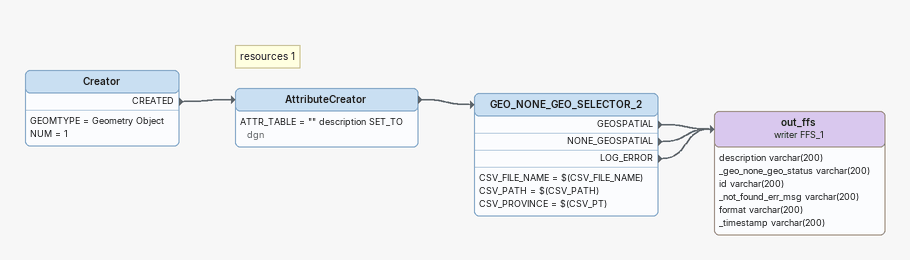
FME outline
Creator
    GEOMTYPE = Geometry Object
    NUM = 1
    CREATED -> AttributeCreator
Note: resources 1
AttributeCreator
    ATTR_TABLE = "" description SET_TO dgn
    -> GEO_NONE_GEO_SELECTOR_2
GEO_NONE_GEO_SELECTOR_2
    CSV_FILE_NAME = $(CSV_FILE_NAME)
    CSV_PATH = $(CSV_PATH)
    CSV_PROVINCE = $(CSV_PT)
    GEOSPATIAL -> out_ffs (writer FFS_1)
    NONE_GEOSPATIAL -> out_ffs (writer FFS_1)
    LOG_ERROR -> out_ffs (writer FFS_1)
out_ffs (writer FFS_1)
    attributes: description varchar(200), _geo_none_geo_status varchar(200), id varchar(200), _not_found_err_msg varchar(200), format varchar(200), _timestamp varchar(200)
